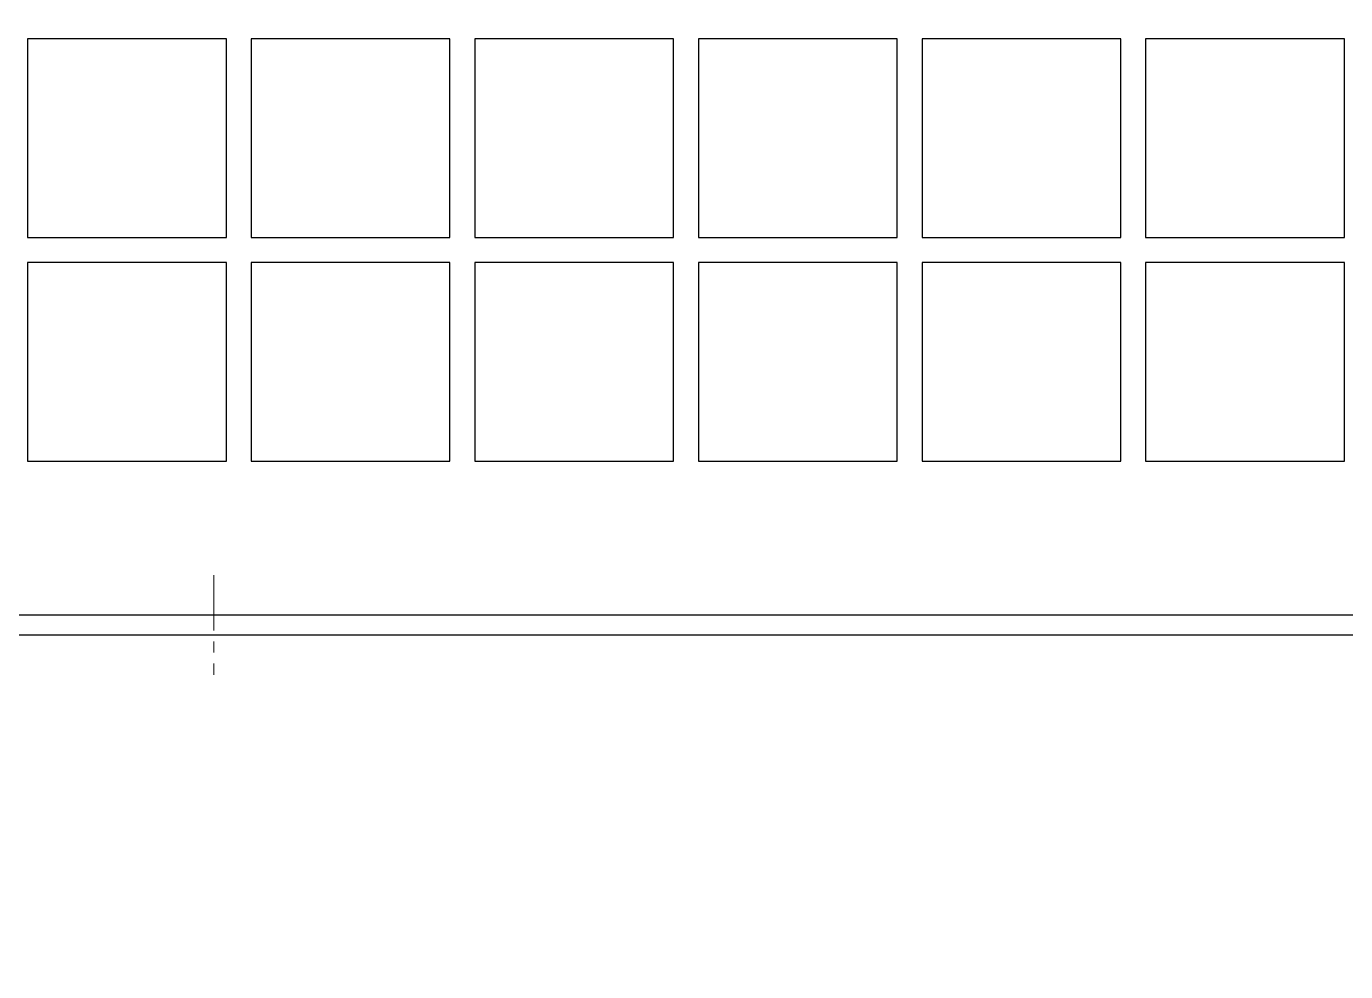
# Model space of a CAD drawing. Extents: x 59521 to 184406, y -1257 to 56672.
# Drawn here: x 68522.5 to 68788, y 17786.4 to 17976.7 of the extents above; entities that cross this region are included whole.
import ezdxf

# ---------------------------------------------------------------- set-up
doc = ezdxf.new("R2010")
doc.units = 0
doc.header["$MEASUREMENT"] = 0
doc.linetypes.add('CENTER', pattern=[50.8, 31.75, -6.35, 6.35, -6.35])
doc.layers.get('0').update_dxf_attribs({"linetype": 'CONTINUOUS'})
doc.layers.add('3中心线层', color=1, linetype='CENTER', lineweight=18)
doc.layers.add('THICK', color=7, linetype='CONTINUOUS', lineweight=0)

# ---------------------------------------------------------------- blocks, each defined once
blk = doc.blocks.new('sfsafsf')
at = {"color": 87}
blk.add_line((49935.25, -19915.5), (46935.25, -19915.5), dxfattribs=at)
for points in [[(46935.25, -19919.5), (49935.25, -19919.5), (49935.25, -19719.5), (46935.25, -19719.5)], [(47122.75, -19839.5), (47162.75, -19839.5), (47162.75, -19799.5), (47122.75, -19799.5)], [(47167.75, -19839.5), (47207.75, -19839.5), (47207.75, -19799.5), (47167.75, -19799.5)], [(47212.75, -19839.5), (47252.75, -19839.5), (47252.75, -19799.5), (47212.75, -19799.5)], [(47257.75, -19839.5), (47297.75, -19839.5), (47297.75, -19799.5), (47257.75, -19799.5)], [(47302.75, -19839.5), (47342.75, -19839.5), (47342.75, -19799.5), (47302.75, -19799.5)], [(47347.75, -19839.5), (47387.75, -19839.5), (47387.75, -19799.5), (47347.75, -19799.5)], [(47122.75, -19884.5), (47162.75, -19884.5), (47162.75, -19844.5), (47122.75, -19844.5)], [(47167.75, -19884.5), (47207.75, -19884.5), (47207.75, -19844.5), (47167.75, -19844.5)], [(47212.75, -19884.5), (47252.75, -19884.5), (47252.75, -19844.5), (47212.75, -19844.5)], [(47257.75, -19884.5), (47297.75, -19884.5), (47297.75, -19844.5), (47257.75, -19844.5)], [(47302.75, -19884.5), (47342.75, -19884.5), (47342.75, -19844.5), (47302.75, -19844.5)], [(47347.75, -19884.5), (47387.75, -19884.5), (47387.75, -19844.5), (47347.75, -19844.5)]]:
    blk.add_lwpolyline(points, close=True, dxfattribs=at)
at = {"layer": '3中心线层', "color": 87, "ltscale": 0.35}
blk.add_line((47160.25, -19907.5), (47160.25, -19927.5), dxfattribs=at)

msp = doc.modelspace()

# ---------------------------------------------------------------- linework, layer by layer
at = {"layer": 'THICK', "lineweight": -3}
msp.add_lwpolyline([(77414.239, 17854.172), (77414.239, 17709.172), (77390.239, 17709.172), (77390.239, 17604.172), (65554.239, 17604.172), (65554.239, 17709.172), (65530.239, 17709.172), (65530.239, 17854.172)], close=True, dxfattribs=at)

# ---------------------------------------------------------------- block references
at = {"color": 0}
msp.add_blockref('sfsafsf', (21399.992, 37773.67), dxfattribs=at)

doc.saveas('drawing.dxf')
